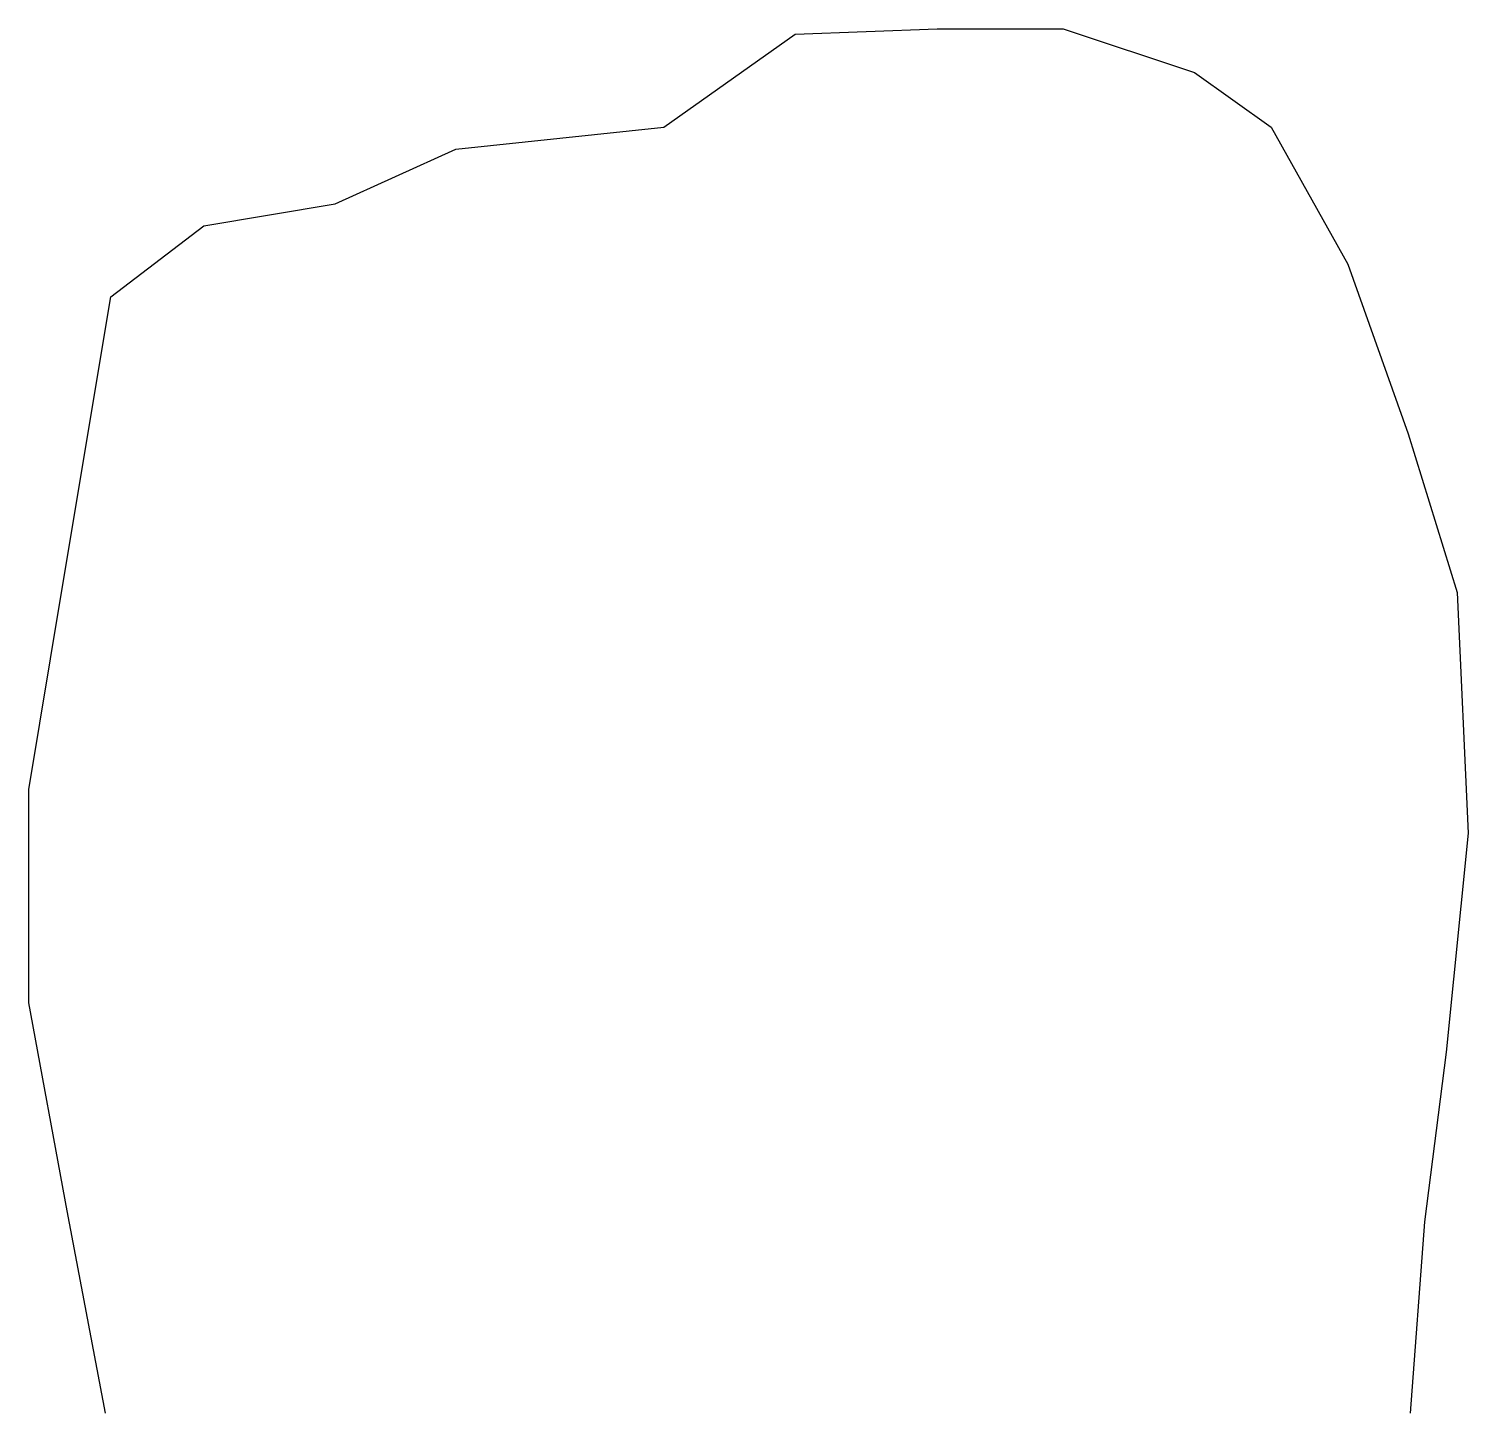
# Model space of a CAD drawing. Header units: millimetres. Extents: x -45.5 to 36.5, y -39.9 to 38.9.
import ezdxf

# ---------------------------------------------------------------- set-up
doc = ezdxf.new("R2010")
doc.units = ezdxf.units.MM
doc.layers.get('0').update_dxf_attribs({"linetype": 'CONTINUOUS'})

msp = doc.modelspace()

# ---------------------------------------------------------------- linework, layer by layer
for p, q in [((-9.347, 33.339), (-1.869, 38.636)), ((-1.869, 38.636), (6.232, 38.947)), ((6.232, 38.947), (13.398, 38.947)), ((13.398, 38.947), (20.876, 36.455)), ((20.876, 36.455), (25.238, 33.339)), ((-21.187, 32.093), (-9.347, 33.339)), ((25.238, 33.339), (29.6, 25.549)), ((-28.042, 28.977), (-21.187, 32.093)), ((-35.52, 27.731), (-28.042, 28.977)), ((-40.817, 23.68), (-35.52, 27.731)), ((29.6, 25.549), (33.027, 15.891)), ((-43.621, 6.855), (-40.817, 23.68)), ((33.027, 15.891), (35.832, 6.855)), ((-45.491, -4.362), (-43.621, 6.855)), ((35.832, 6.855), (36.455, -6.855)), ((-45.491, -16.514), (-45.491, -4.362)), ((36.455, -6.855), (35.208, -19.318)), ((-43.309, -28.354), (-45.491, -16.514)), ((35.208, -19.318), (33.962, -28.977)), ((-41.128, -39.882), (-43.309, -28.354)), ((33.962, -28.977), (33.152, -39.882))]:
    msp.add_line(p, q)

doc.saveas('drawing.dxf')
